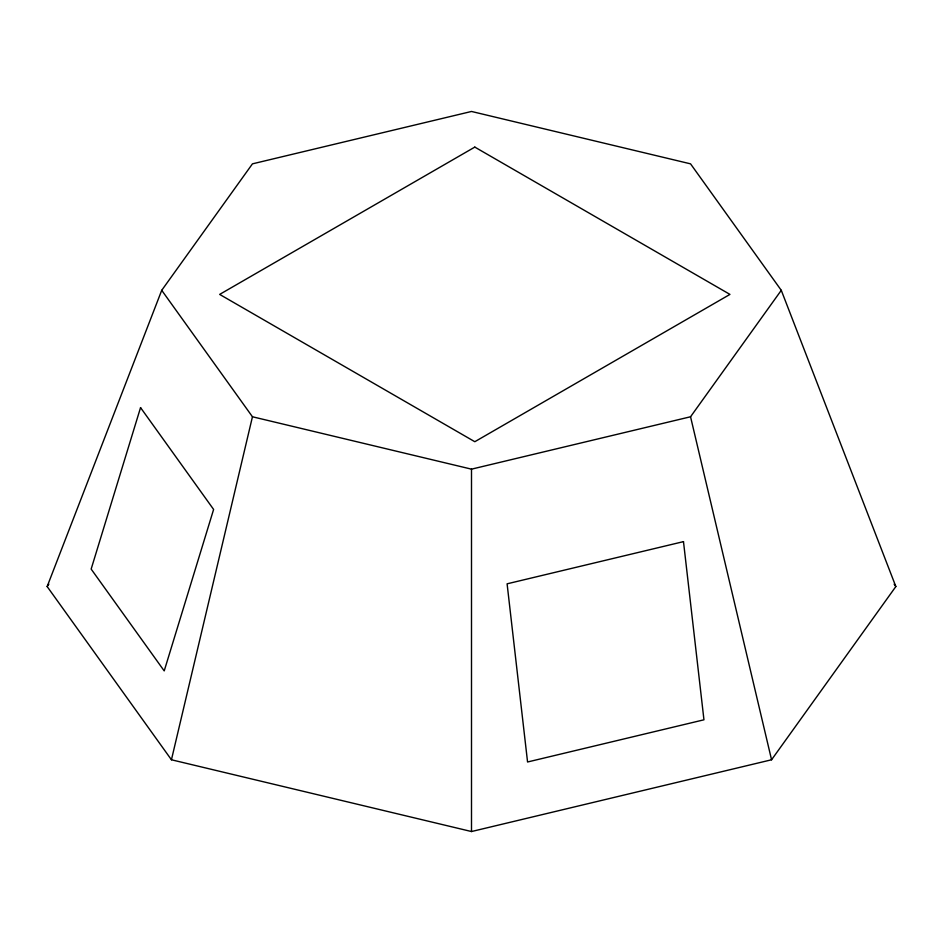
<?xml version="1.0" encoding="UTF-8"?>
<svg xmlns="http://www.w3.org/2000/svg" width="943" height="943" viewBox="0 0 943 943"><rect width="100%" height="100%" fill="white"/><g stroke="black" fill="none" stroke-linecap="round" stroke-linejoin="round"><path stroke-width="1.41" d="M171.437 759.775L252.453 416.771L161.724 290.314L252.453 163.846L471.5 111.463L690.547 163.846L781.275 290.314L895.85 586.546L771.563 759.775L471.5 831.537L171.437 759.775L47.15 586.546L161.724 290.314M47.15 586.546L48.859 584.153M252.453 416.771L471.5 469.154L690.547 416.771L781.275 290.314M894.141 584.153L895.85 586.546M690.547 416.771L771.563 759.775M471.5 469.154L471.5 831.537M140.554 407.612L91.153 569.077L164.212 670.909L213.613 509.444L140.554 407.612M474.812 147.096L219.66 294.405L474.812 441.713L729.953 294.405L474.812 147.096M683.486 541.636L507.098 583.823L527.561 761.991L703.95 719.804L683.486 541.636"/></g></svg>
